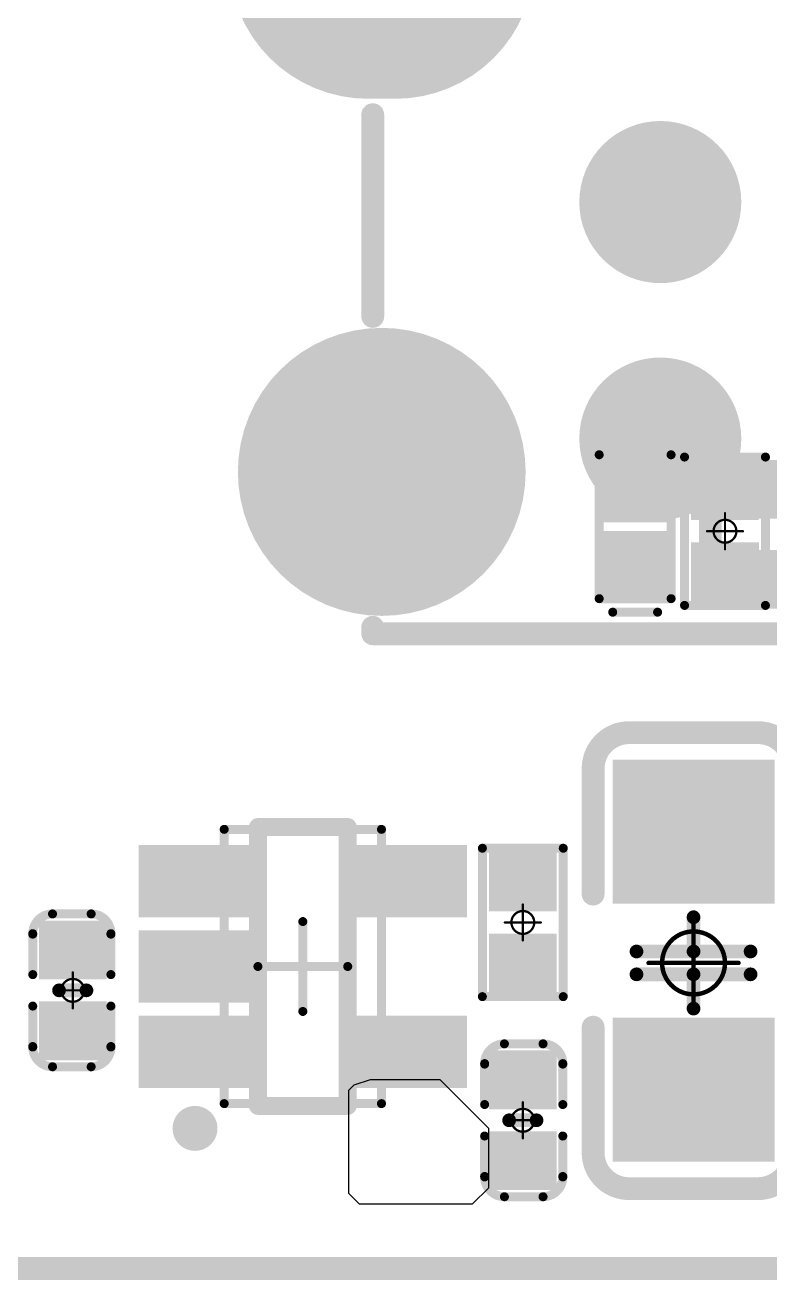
# Model space of a CAD drawing. Header units: millimetres. Extents: x 19.13 to 23.12, y 5.07 to 8.34.
# Drawn here: x 19.848 to 20.174, y 5.154 to 5.703 of the extents above; entities that cross this region are included whole.
import ezdxf

# ---------------------------------------------------------------- set-up
doc = ezdxf.new("R2010")
doc.units = ezdxf.units.MM
doc.header["$MEASUREMENT"] = 0
for name, color, linetype in [('BottomLayer', 5, 'Continuous'), ('BottomOverlay', 54, 'Continuous'), ('BottomPaste', 16, 'Continuous'), ('BottomSolder', 6, 'Continuous'), ('KeepOutLayer', 6, 'Continuous'), ('Mechanical13', 56, 'Continuous'), ('Mechanical15', 56, 'Continuous'), ('MidLayer1', 16, 'Continuous'), ('MidLayer2', 76, 'Continuous'), ('MidLayer3', 90, 'Continuous'), ('MidLayer4', 156, 'Continuous'), ('MultiLayer', 9, 'Continuous'), ('TopLayer', 1, 'Continuous'), ('TopOverlay', 2, 'Continuous'), ('TopSolder', 216, 'Continuous')]:
    doc.layers.add(name, color=color, linetype=linetype)

# ---------------------------------------------------------------- blocks, each defined once
blk = doc.blocks.new('FILTER_SMD_4P_L1_3_W1_0_BL_EXC24CE900U_B_105')
at = {"layer": 'BottomLayer'}
for points in [[(-0.01713, 0.02854), (-0.01713, 0.01083), (-0.00453, 0.02854), (-0.00453, 0.01083)], [(0.00453, 0.02854), (0.00453, 0.01083), (0.01713, 0.02854), (0.01713, 0.01083)], [(-0.01713, -0.01083), (-0.01713, -0.02854), (-0.00453, -0.01083), (-0.00453, -0.02854)], [(0.00453, -0.01083), (0.00453, -0.02854), (0.01713, -0.01083), (0.01713, -0.02854)]]:
    blk.add_solid(points, dxfattribs=at)
at = {"layer": 'BottomOverlay', "const_width": 0.01}
for points in [[(-0.02461, 0.01969), (-0.02461, -0.01969)], [(0.02461, 0.01969), (0.02461, -0.01969)]]:
    blk.add_lwpolyline(points, dxfattribs=at)
at = {"layer": 'BottomOverlay'}
for points, const_width in [([(-0.02711, 0.01969, 1), (-0.02211, 0.01969, 1)], 0.005), ([(0.02211, 0.01969, 1), (0.02711, 0.01969, 1)], 0.005), ([(-0.01063, 0.00394, 1), (-0.01299, 0.00394, 1)], 0.00394), ([(-0.01397, 0.00394, 1), (-0.01201, 0.00394, 1)], 0.00197), ([(-0.01161, 0.00394, 1), (-0.00965, 0.00394, 1)], 0.00197), ([(-0.02711, -0.01969, 1), (-0.02211, -0.01969, 1)], 0.005), ([(0.02211, -0.01969, 1), (0.02711, -0.01969, 1)], 0.005)]:
    blk.add_lwpolyline(points, format="xyb", close=True, dxfattribs=dict(at, const_width=const_width))
at = {"layer": 'BottomPaste'}
for points in [[(-0.01713, 0.02854), (-0.01713, 0.01083), (-0.00453, 0.02854), (-0.00453, 0.01083)], [(0.00453, 0.02854), (0.00453, 0.01083), (0.01713, 0.02854), (0.01713, 0.01083)], [(-0.01713, -0.01083), (-0.01713, -0.02854), (-0.00453, -0.01083), (-0.00453, -0.02854)], [(0.00453, -0.01083), (0.00453, -0.02854), (0.01713, -0.01083), (0.01713, -0.02854)]]:
    blk.add_solid(points, dxfattribs=at)
at = {"layer": 'BottomSolder'}
for points in [[(-0.02113, 0.03254), (-0.02113, 0.00683), (-0.00053, 0.03254), (-0.00053, 0.00683)], [(0.00053, 0.03254), (0.00053, 0.00683), (0.02113, 0.03254), (0.02113, 0.00683)], [(-0.02113, -0.00683), (-0.02113, -0.03254), (-0.00053, -0.00683), (-0.00053, -0.03254)], [(0.00053, -0.00683), (0.00053, -0.03254), (0.02113, -0.00683), (0.02113, -0.03254)]]:
    blk.add_solid(points, dxfattribs=at)
at = {"layer": 'Mechanical15'}
for points, const_width in [([(-0.01259, 0.02835, 1), (-0.02047, 0.02835, 1)], 0.00787), ([(-0.02244, 0.02835, 1), (-0.0185, 0.02835, 1)], 0.00394), ([(-0.01456, 0.02835, 1), (-0.01062, 0.02835, 1)], 0.00394)]:
    blk.add_lwpolyline(points, format="xyb", close=True, dxfattribs=dict(at, const_width=const_width))
blk = doc.blocks.new('SOT_23_5_B_110')
at = {"layer": 'BottomLayer'}
for points in [[(-0.06791, 0.04921), (-0.06791, 0.02559), (-0.02657, 0.04921), (-0.02657, 0.02559)], [(0.02657, 0.04921), (0.02657, 0.02559), (0.06791, 0.04921), (0.06791, 0.02559)], [(-0.06791, 0.01181), (-0.06791, -0.01181), (-0.02657, 0.01181), (-0.02657, -0.01181)], [(-0.06791, -0.02559), (-0.06791, -0.04921), (-0.02657, -0.02559), (-0.02657, -0.04921)], [(0.02657, -0.02559), (0.02657, -0.04921), (0.06791, -0.02559), (0.06791, -0.04921)]]:
    blk.add_solid(points, dxfattribs=at)
at = {"layer": 'BottomOverlay', "const_width": 0.00787}
for points in [[(-0.01969, -0.06102), (-0.01969, 0.06102)], [(-0.01969, 0.06102), (0.01968, 0.06102)], [(0.01968, -0.06102), (0.01968, 0.06102)], [(-0.01969, -0.06102), (0.01968, -0.06102)]]:
    blk.add_lwpolyline(points, dxfattribs=at)
at = {"layer": 'BottomOverlay'}
for points, const_width in [([(-0.02165, 0.06102, 1), (-0.01772, 0.06102, 1)], 0.00394), ([(-0.02165, 0.06102, 1), (-0.01772, 0.06102, 1)], 0.00394), ([(0.01772, 0.06102, 1), (0.02165, 0.06102, 1)], 0.00394), ([(0.01772, 0.06102, 1), (0.02165, 0.06102, 1)], 0.00394), ([(-0.02165, -0.06102, 1), (-0.01772, -0.06102, 1)], 0.00394), ([(-0.02165, -0.06102, 1), (-0.01772, -0.06102, 1)], 0.00394), ([(0.01772, -0.06102, 1), (0.02165, -0.06102, 1)], 0.00394), ([(0.01772, -0.06102, 1), (0.02165, -0.06102, 1)], 0.00394), ([(-0.04232, -0.07087, 1), (-0.05217, -0.07087, 1)], 0.00984), ([(-0.05463, -0.07087, 1), (-0.0497, -0.07087, 1)], 0.00492), ([(-0.04478, -0.07087, 1), (-0.03986, -0.07087, 1)], 0.00492)]:
    blk.add_lwpolyline(points, format="xyb", close=True, dxfattribs=dict(at, const_width=const_width))
at = {"layer": 'BottomPaste'}
for points in [[(-0.06791, 0.04921), (-0.06791, 0.02559), (-0.02657, 0.04921), (-0.02657, 0.02559)], [(0.02657, 0.04921), (0.02657, 0.02559), (0.06791, 0.04921), (0.06791, 0.02559)], [(-0.06791, 0.01181), (-0.06791, -0.01181), (-0.02657, 0.01181), (-0.02657, -0.01181)], [(-0.06791, -0.02559), (-0.06791, -0.04921), (-0.02657, -0.02559), (-0.02657, -0.04921)], [(0.02657, -0.02559), (0.02657, -0.04921), (0.06791, -0.02559), (0.06791, -0.04921)]]:
    blk.add_solid(points, dxfattribs=at)
at = {"layer": 'BottomSolder'}
for points in [[(-0.07191, 0.05321), (-0.07191, 0.02159), (-0.02257, 0.05321), (-0.02257, 0.02159)], [(0.02257, 0.05321), (0.02257, 0.02159), (0.07191, 0.05321), (0.07191, 0.02159)], [(-0.07191, 0.01581), (-0.07191, -0.01581), (-0.02257, 0.01581), (-0.02257, -0.01581)], [(-0.07191, -0.02159), (-0.07191, -0.05321), (-0.02257, -0.02159), (-0.02257, -0.05321)], [(0.02257, -0.02159), (0.02257, -0.05321), (0.07191, -0.02159), (0.07191, -0.05321)]]:
    blk.add_solid(points, dxfattribs=at)
at = {"layer": 'Mechanical13', "const_width": 0.00394}
for points in [[(-0.03445, -0.06004), (-0.03445, 0.06004)], [(-0.03445, 0.06004), (0.03445, 0.06004)], [(0.03445, -0.06004), (0.03445, 0.06004)], [(-0.03445, -0.06004), (0.03445, -0.06004)]]:
    blk.add_lwpolyline(points, dxfattribs=at)
at = {"layer": 'Mechanical13', "const_width": 0.00197}
for points in [[(-0.03543, 0.06004, 1), (-0.03346, 0.06004, 1)], [(-0.03543, 0.06004, 1), (-0.03346, 0.06004, 1)], [(0.03346, 0.06004, 1), (0.03543, 0.06004, 1)], [(0.03346, 0.06004, 1), (0.03543, 0.06004, 1)], [(-0.03543, -0.06004, 1), (-0.03346, -0.06004, 1)], [(-0.03543, -0.06004, 1), (-0.03346, -0.06004, 1)], [(0.03346, -0.06004, 1), (0.03543, -0.06004, 1)], [(0.03346, -0.06004, 1), (0.03543, -0.06004, 1)]]:
    blk.add_lwpolyline(points, format="xyb", close=True, dxfattribs=at)
at = {"layer": 'Mechanical15', "const_width": 0.00394}
for points in [[(0, -0.01969), (0, 0.01968)], [(-0.01969, 0), (0.01968, 0)]]:
    blk.add_lwpolyline(points, dxfattribs=at)
at = {"layer": 'Mechanical15', "const_width": 0.00197}
for points in [[(-0.00098, 0.01968, 1), (0.00098, 0.01968, 1)], [(-0.02067, 0, 1), (-0.0187, 0, 1)], [(0.0187, 0, 1), (0.02067, 0, 1)], [(-0.00098, -0.01969, 1), (0.00098, -0.01969, 1)]]:
    blk.add_lwpolyline(points, format="xyb", close=True, dxfattribs=at)
blk = doc.blocks.new('R0402_B_111')
at = {"layer": 'BottomLayer'}
for points in [[(-0.02657, -0.01083), (-0.00886, -0.01083), (-0.02657, 0.01082), (-0.00886, 0.01082)], [(0.00886, -0.01083), (0.02657, -0.01083), (0.00886, 0.01083), (0.02657, 0.01083)]]:
    blk.add_solid(points, dxfattribs=at)
at = {"layer": 'BottomOverlay', "const_width": 0.00394}
for points in [[(-0.03248, 0.01772), (-0.03248, -0.01772)], [(-0.03248, 0.01772), (0.03248, 0.01772)], [(0.03248, 0.01772), (0.03248, -0.01772)], [(-0.03248, -0.01772), (0.03248, -0.01772)]]:
    blk.add_lwpolyline(points, dxfattribs=at)
at = {"layer": 'BottomOverlay', "const_width": 0.00197}
for points in [[(-0.03346, 0.01772, 1), (-0.0315, 0.01772, 1)], [(-0.03346, 0.01772, 1), (-0.0315, 0.01772, 1)], [(0.0315, 0.01772, 1), (0.03346, 0.01772, 1)], [(0.0315, 0.01772, 1), (0.03346, 0.01772, 1)], [(-0.03346, -0.01772, 1), (-0.0315, -0.01772, 1)], [(-0.03346, -0.01772, 1), (-0.0315, -0.01772, 1)], [(0.0315, -0.01772, 1), (0.03346, -0.01772, 1)], [(0.0315, -0.01772, 1), (0.03346, -0.01772, 1)]]:
    blk.add_lwpolyline(points, format="xyb", close=True, dxfattribs=at)
at = {"layer": 'BottomPaste'}
for points in [[(-0.02657, -0.01083), (-0.00886, -0.01083), (-0.02657, 0.01082), (-0.00886, 0.01082)], [(0.00886, -0.01083), (0.02657, -0.01083), (0.00886, 0.01083), (0.02657, 0.01083)]]:
    blk.add_solid(points, dxfattribs=at)
at = {"layer": 'BottomSolder'}
for points in [[(-0.03057, -0.01483), (-0.00486, -0.01483), (-0.03057, 0.01482), (-0.00486, 0.01482)], [(0.00486, -0.01483), (0.03057, -0.01483), (0.00486, 0.01483), (0.03057, 0.01483)]]:
    blk.add_solid(points, dxfattribs=at)
at = {"layer": 'Mechanical15'}
for points, const_width in [([(0.005, 0, 1), (-0.005, 0, 1)], 0.001), ([(-0.00025, 0.00787, 1), (0.00025, 0.00787, 1)], 0.0005), ([(-0.00812, 0, 1), (-0.00762, 0, 1)], 0.0005), ([(-0.00525, 0, 1), (-0.00475, 0, 1)], 0.0005), ([(0.00475, 0, 1), (0.00525, 0, 1)], 0.0005), ([(0.00762, 0, 1), (0.00812, 0, 1)], 0.0005), ([(-0.00025, -0.00787, 1), (0.00025, -0.00787, 1)], 0.0005)]:
    blk.add_lwpolyline(points, format="xyb", close=True, dxfattribs=dict(at, const_width=const_width))
at = {"layer": 'Mechanical15', "const_width": 0.001}
for points in [[(0, 0.00787), (0, -0.00787)], [(-0.00787, 0), (0.00787, 0)]]:
    blk.add_lwpolyline(points, dxfattribs=at)
blk = doc.blocks.new('USB_HOST_2_112')
at = {"layer": 'BottomLayer'}
for points, const_width in [([(-0.14173, 0.25984, 1), (-0.08268, 0.25984, 1)], 0.05906), ([(0.08366, 0.26575, 1), (0.14075, 0.26575, 1)], 0.05709), ([(0.08366, 0.25394, 1), (0.14075, 0.25394, 1)], 0.05709), ([(-0.11338, 0.1378, 1), (-0.08189, 0.1378, 1)], 0.0315), ([(-0.00984, 0.1378, 1), (0.02165, 0.1378, 1)], 0.0315)]:
    blk.add_lwpolyline(points, format="xyb", close=True, dxfattribs=dict(at, const_width=const_width))
at = {"layer": 'BottomLayer', "const_width": 0.11417}
blk.add_lwpolyline([(0.11221, 0.26575), (0.11221, 0.25394)], dxfattribs=at)
at = {"layer": 'BottomSolder', "const_width": 0.12217}
blk.add_lwpolyline([(0.11221, 0.26575), (0.11221, 0.25394)], dxfattribs=at)
at = {"layer": 'BottomSolder'}
for points, const_width in [([(0.08166, 0.26575, 1), (0.14275, 0.26575, 1)], 0.06109), ([(-0.14373, 0.25984, 1), (-0.08068, 0.25984, 1)], 0.06305), ([(0.08166, 0.25394, 1), (0.14275, 0.25394, 1)], 0.06109), ([(-0.11538, 0.1378, 1), (-0.07989, 0.1378, 1)], 0.0355), ([(-0.01184, 0.1378, 1), (0.02365, 0.1378, 1)], 0.0355)]:
    blk.add_lwpolyline(points, format="xyb", close=True, dxfattribs=dict(at, const_width=const_width))
at = {"layer": 'MidLayer1'}
for points, const_width in [([(-0.14173, 0.25984, 1), (-0.08268, 0.25984, 1)], 0.05906), ([(0.08366, 0.26575, 1), (0.14075, 0.26575, 1)], 0.05709), ([(0.08366, 0.25394, 1), (0.14075, 0.25394, 1)], 0.05709), ([(-0.11338, 0.1378, 1), (-0.08189, 0.1378, 1)], 0.0315), ([(-0.00984, 0.1378, 1), (0.02165, 0.1378, 1)], 0.0315)]:
    blk.add_lwpolyline(points, format="xyb", close=True, dxfattribs=dict(at, const_width=const_width))
at = {"layer": 'MidLayer1', "const_width": 0.11417}
blk.add_lwpolyline([(0.11221, 0.26575), (0.11221, 0.25394)], dxfattribs=at)
at = {"layer": 'MidLayer2'}
for points, const_width in [([(-0.14173, 0.25984, 1), (-0.08268, 0.25984, 1)], 0.05906), ([(0.08366, 0.26575, 1), (0.14075, 0.26575, 1)], 0.05709), ([(0.08366, 0.25394, 1), (0.14075, 0.25394, 1)], 0.05709), ([(-0.11338, 0.1378, 1), (-0.08189, 0.1378, 1)], 0.0315), ([(-0.00984, 0.1378, 1), (0.02165, 0.1378, 1)], 0.0315)]:
    blk.add_lwpolyline(points, format="xyb", close=True, dxfattribs=dict(at, const_width=const_width))
at = {"layer": 'MidLayer2', "const_width": 0.11417}
blk.add_lwpolyline([(0.11221, 0.26575), (0.11221, 0.25394)], dxfattribs=at)
at = {"layer": 'MidLayer3'}
for points, const_width in [([(-0.14173, 0.25984, 1), (-0.08268, 0.25984, 1)], 0.05906), ([(0.08366, 0.26575, 1), (0.14075, 0.26575, 1)], 0.05709), ([(0.08366, 0.25394, 1), (0.14075, 0.25394, 1)], 0.05709), ([(-0.11338, 0.1378, 1), (-0.08189, 0.1378, 1)], 0.0315), ([(-0.00984, 0.1378, 1), (0.02165, 0.1378, 1)], 0.0315)]:
    blk.add_lwpolyline(points, format="xyb", close=True, dxfattribs=dict(at, const_width=const_width))
at = {"layer": 'MidLayer3', "const_width": 0.11417}
blk.add_lwpolyline([(0.11221, 0.26575), (0.11221, 0.25394)], dxfattribs=at)
at = {"layer": 'MidLayer4'}
for points, const_width in [([(-0.14173, 0.25984, 1), (-0.08268, 0.25984, 1)], 0.05906), ([(0.08366, 0.26575, 1), (0.14075, 0.26575, 1)], 0.05709), ([(0.08366, 0.25394, 1), (0.14075, 0.25394, 1)], 0.05709), ([(-0.11338, 0.1378, 1), (-0.08189, 0.1378, 1)], 0.0315), ([(-0.00984, 0.1378, 1), (0.02165, 0.1378, 1)], 0.0315)]:
    blk.add_lwpolyline(points, format="xyb", close=True, dxfattribs=dict(at, const_width=const_width))
at = {"layer": 'MidLayer4', "const_width": 0.11417}
blk.add_lwpolyline([(0.11221, 0.26575), (0.11221, 0.25394)], dxfattribs=at)
at = {"layer": 'MultiLayer'}
for points, const_width in [([(-0.14173, 0.25984, 1), (-0.08268, 0.25984, 1)], 0.05906), ([(0.08366, 0.26575, 1), (0.14075, 0.26575, 1)], 0.05709), ([(0.08366, 0.25394, 1), (0.14075, 0.25394, 1)], 0.05709), ([(-0.11338, 0.1378, 1), (-0.08189, 0.1378, 1)], 0.0315), ([(-0.00984, 0.1378, 1), (0.02165, 0.1378, 1)], 0.0315)]:
    blk.add_lwpolyline(points, format="xyb", close=True, dxfattribs=dict(at, const_width=const_width))
at = {"layer": 'MultiLayer', "const_width": 0.11417}
blk.add_lwpolyline([(0.11221, 0.26575), (0.11221, 0.25394)], dxfattribs=at)
at = {"layer": 'TopLayer'}
for points, const_width in [([(-0.14173, 0.25984, 1), (-0.08268, 0.25984, 1)], 0.05906), ([(0.08366, 0.26575, 1), (0.14075, 0.26575, 1)], 0.05709), ([(0.08366, 0.25394, 1), (0.14075, 0.25394, 1)], 0.05709), ([(-0.11338, 0.1378, 1), (-0.08189, 0.1378, 1)], 0.0315), ([(-0.00984, 0.1378, 1), (0.02165, 0.1378, 1)], 0.0315)]:
    blk.add_lwpolyline(points, format="xyb", close=True, dxfattribs=dict(at, const_width=const_width))
at = {"layer": 'TopLayer', "const_width": 0.11417}
blk.add_lwpolyline([(0.11221, 0.26575), (0.11221, 0.25394)], dxfattribs=at)
at = {"layer": 'TopOverlay', "const_width": 0.01}
for points in [[(-0.18307, -0.26378), (-0.18307, 0.26378)], [(-0.18025, 0.26378), (-0.18307, 0.26378)], [(0.04416, 0.26378), (-0.04416, 0.26378)]]:
    blk.add_lwpolyline(points, dxfattribs=at)
at = {"layer": 'TopOverlay', "const_width": 0.005}
for points in [[(-0.18557, 0.26378, 1), (-0.18057, 0.26378, 1)], [(-0.18557, 0.26378, 1), (-0.18057, 0.26378, 1)], [(-0.18275, 0.26378, 1), (-0.17775, 0.26378, 1)], [(-0.04666, 0.26378, 1), (-0.04166, 0.26378, 1)], [(0.04166, 0.26378, 1), (0.04666, 0.26378, 1)]]:
    blk.add_lwpolyline(points, format="xyb", close=True, dxfattribs=at)
at = {"layer": 'TopSolder', "const_width": 0.12217}
blk.add_lwpolyline([(0.11221, 0.26575), (0.11221, 0.25394)], dxfattribs=at)
at = {"layer": 'TopSolder'}
for points, const_width in [([(0.08166, 0.26575, 1), (0.14275, 0.26575, 1)], 0.06109), ([(-0.14373, 0.25984, 1), (-0.08068, 0.25984, 1)], 0.06305), ([(0.08166, 0.25394, 1), (0.14275, 0.25394, 1)], 0.06109), ([(-0.11538, 0.1378, 1), (-0.07989, 0.1378, 1)], 0.0355), ([(-0.01184, 0.1378, 1), (0.02365, 0.1378, 1)], 0.0355)]:
    blk.add_lwpolyline(points, format="xyb", close=True, dxfattribs=dict(at, const_width=const_width))
blk = doc.blocks.new('C0402_B_224')
at = {"layer": 'BottomLayer'}
for points in [[(-0.02657, -0.01083), (-0.00886, -0.01083), (-0.02657, 0.01082), (-0.00886, 0.01082)], [(0.00886, -0.01083), (0.02657, -0.01083), (0.00886, 0.01083), (0.02657, 0.01083)]]:
    blk.add_solid(points, dxfattribs=at)
at = {"layer": 'BottomOverlay', "const_width": 0.00394}
for points in [[(-0.03346, 0.00807, -0.414214), (-0.0248, 0.01673)], [(0.0248, 0.01673, -0.414214), (0.03346, 0.00807)], [(-0.0248, -0.01752, -0.414214), (-0.03346, -0.00886)], [(0.03346, -0.00886, -0.414214), (0.0248, -0.01752)]]:
    blk.add_lwpolyline(points, format="xyb", dxfattribs=at)
at = {"layer": 'BottomOverlay'}
for points, const_width in [([(-0.02578, 0.01673, 1), (-0.02382, 0.01673, 1)], 0.00197), ([(-0.02559, 0.01673, 1), (-0.02362, 0.01673, 1)], 0.00197), ([(-0.00787, 0.01673, 1), (-0.0059, 0.01673, 1)], 0.00197), ([(0.00591, 0.01673, 1), (0.00787, 0.01673, 1)], 0.00197), ([(0.02362, 0.01673, 1), (0.02559, 0.01673, 1)], 0.00197), ([(0.02382, 0.01673, 1), (0.02579, 0.01673, 1)], 0.00197), ([(-0.03445, 0.00807, 1), (-0.03248, 0.00807, 1)], 0.00197), ([(-0.03445, 0.00807, 1), (-0.03248, 0.00807, 1)], 0.00197), ([(-0.0015, 0.006, 1), (0.0015, 0.006, 1)], 0.003), ([(0.03248, 0.00807, 1), (0.03445, 0.00807, 1)], 0.00197), ([(0.03248, 0.00807, 1), (0.03445, 0.00807, 1)], 0.00197), ([(-0.0015, -0.006, 1), (0.0015, -0.006, 1)], 0.003), ([(-0.03445, -0.00886, 1), (-0.03248, -0.00886, 1)], 0.00197), ([(-0.03445, -0.00886, 1), (-0.03248, -0.00886, 1)], 0.00197), ([(0.03248, -0.00886, 1), (0.03445, -0.00886, 1)], 0.00197), ([(0.03248, -0.00886, 1), (0.03445, -0.00886, 1)], 0.00197), ([(-0.02578, -0.01752, 1), (-0.02382, -0.01752, 1)], 0.00197), ([(-0.02559, -0.01752, 1), (-0.02362, -0.01752, 1)], 0.00197), ([(-0.00787, -0.01752, 1), (-0.0059, -0.01752, 1)], 0.00197), ([(0.00591, -0.01752, 1), (0.00787, -0.01752, 1)], 0.00197), ([(0.02362, -0.01752, 1), (0.02559, -0.01752, 1)], 0.00197), ([(0.02382, -0.01752, 1), (0.02579, -0.01752, 1)], 0.00197)]:
    blk.add_lwpolyline(points, format="xyb", close=True, dxfattribs=dict(at, const_width=const_width))
for points, const_width in [([(-0.00689, 0.01673), (-0.0246, 0.01673)], 0.00394), ([(0.02461, 0.01673), (0.00689, 0.01673)], 0.00394), ([(-0.03346, -0.00886), (-0.03346, 0.00807)], 0.00394), ([(0, -0.006), (0, 0.006)], 0.006), ([(0.03346, -0.00886), (0.03346, 0.00807)], 0.00394), ([(-0.00689, -0.01752), (-0.0246, -0.01752)], 0.00394), ([(0.02461, -0.01752), (0.00689, -0.01752)], 0.00394)]:
    blk.add_lwpolyline(points, dxfattribs=dict(at, const_width=const_width))
at = {"layer": 'BottomPaste'}
for points in [[(-0.02657, -0.01083), (-0.00886, -0.01083), (-0.02657, 0.01082), (-0.00886, 0.01082)], [(0.00886, -0.01083), (0.02657, -0.01083), (0.00886, 0.01083), (0.02657, 0.01083)]]:
    blk.add_solid(points, dxfattribs=at)
at = {"layer": 'BottomSolder'}
for points in [[(-0.03057, -0.01483), (-0.00486, -0.01483), (-0.03057, 0.01482), (-0.00486, 0.01482)], [(0.00486, -0.01483), (0.03057, -0.01483), (0.00486, 0.01483), (0.03057, 0.01483)]]:
    blk.add_solid(points, dxfattribs=at)
at = {"layer": 'Mechanical15'}
for points, const_width in [([(0.005, 0, 1), (-0.005, 0, 1)], 0.001), ([(-0.00025, 0.00787, 1), (0.00025, 0.00787, 1)], 0.0005), ([(-0.00812, 0, 1), (-0.00762, 0, 1)], 0.0005), ([(-0.00525, 0, 1), (-0.00475, 0, 1)], 0.0005), ([(0.00475, 0, 1), (0.00525, 0, 1)], 0.0005), ([(0.00763, 0, 1), (0.00813, 0, 1)], 0.0005), ([(-0.00025, -0.00788, 1), (0.00025, -0.00788, 1)], 0.0005)]:
    blk.add_lwpolyline(points, format="xyb", close=True, dxfattribs=dict(at, const_width=const_width))
at = {"layer": 'Mechanical15', "const_width": 0.001}
for points in [[(0, -0.00788), (0, 0.00787)], [(0.00788, 0), (-0.00787, 0)]]:
    blk.add_lwpolyline(points, dxfattribs=at)
blk = doc.blocks.new('C0402_B_225')
at = {"layer": 'BottomLayer'}
for points in [[(-0.02657, -0.01083), (-0.00886, -0.01083), (-0.02657, 0.01082), (-0.00886, 0.01082)], [(0.00886, -0.01083), (0.02657, -0.01083), (0.00886, 0.01083), (0.02657, 0.01083)]]:
    blk.add_solid(points, dxfattribs=at)
at = {"layer": 'BottomOverlay', "const_width": 0.00394}
for points in [[(-0.03346, 0.00807, -0.414214), (-0.0248, 0.01673)], [(0.0248, 0.01673, -0.414214), (0.03346, 0.00807)], [(-0.0248, -0.01752, -0.414214), (-0.03346, -0.00886)], [(0.03346, -0.00886, -0.414214), (0.0248, -0.01752)]]:
    blk.add_lwpolyline(points, format="xyb", dxfattribs=at)
at = {"layer": 'BottomOverlay'}
for points, const_width in [([(-0.02578, 0.01673, 1), (-0.02382, 0.01673, 1)], 0.00197), ([(-0.02559, 0.01673, 1), (-0.02362, 0.01673, 1)], 0.00197), ([(-0.00787, 0.01673, 1), (-0.0059, 0.01673, 1)], 0.00197), ([(0.00591, 0.01673, 1), (0.00787, 0.01673, 1)], 0.00197), ([(0.02362, 0.01673, 1), (0.02559, 0.01673, 1)], 0.00197), ([(0.02382, 0.01673, 1), (0.02579, 0.01673, 1)], 0.00197), ([(-0.03445, 0.00807, 1), (-0.03248, 0.00807, 1)], 0.00197), ([(-0.03445, 0.00807, 1), (-0.03248, 0.00807, 1)], 0.00197), ([(-0.0015, 0.006, 1), (0.0015, 0.006, 1)], 0.003), ([(0.03248, 0.00807, 1), (0.03445, 0.00807, 1)], 0.00197), ([(0.03248, 0.00807, 1), (0.03445, 0.00807, 1)], 0.00197), ([(-0.0015, -0.006, 1), (0.0015, -0.006, 1)], 0.003), ([(-0.03445, -0.00886, 1), (-0.03248, -0.00886, 1)], 0.00197), ([(-0.03445, -0.00886, 1), (-0.03248, -0.00886, 1)], 0.00197), ([(0.03248, -0.00886, 1), (0.03445, -0.00886, 1)], 0.00197), ([(0.03248, -0.00886, 1), (0.03445, -0.00886, 1)], 0.00197), ([(-0.02578, -0.01752, 1), (-0.02382, -0.01752, 1)], 0.00197), ([(-0.02559, -0.01752, 1), (-0.02362, -0.01752, 1)], 0.00197), ([(-0.00787, -0.01752, 1), (-0.0059, -0.01752, 1)], 0.00197), ([(0.00591, -0.01752, 1), (0.00787, -0.01752, 1)], 0.00197), ([(0.02362, -0.01752, 1), (0.02559, -0.01752, 1)], 0.00197), ([(0.02382, -0.01752, 1), (0.02579, -0.01752, 1)], 0.00197)]:
    blk.add_lwpolyline(points, format="xyb", close=True, dxfattribs=dict(at, const_width=const_width))
for points, const_width in [([(-0.0246, 0.01673), (-0.00689, 0.01673)], 0.00394), ([(0.00689, 0.01673), (0.02461, 0.01673)], 0.00394), ([(-0.03346, 0.00807), (-0.03346, -0.00886)], 0.00394), ([(0, 0.006), (0, -0.006)], 0.006), ([(0.03346, 0.00807), (0.03346, -0.00886)], 0.00394), ([(-0.0246, -0.01752), (-0.00689, -0.01752)], 0.00394), ([(0.00689, -0.01752), (0.02461, -0.01752)], 0.00394)]:
    blk.add_lwpolyline(points, dxfattribs=dict(at, const_width=const_width))
at = {"layer": 'BottomPaste'}
for points in [[(-0.02657, -0.01083), (-0.00886, -0.01083), (-0.02657, 0.01082), (-0.00886, 0.01082)], [(0.00886, -0.01083), (0.02657, -0.01083), (0.00886, 0.01083), (0.02657, 0.01083)]]:
    blk.add_solid(points, dxfattribs=at)
at = {"layer": 'BottomSolder'}
for points in [[(-0.03057, -0.01483), (-0.00486, -0.01483), (-0.03057, 0.01482), (-0.00486, 0.01482)], [(0.00486, -0.01483), (0.03057, -0.01483), (0.00486, 0.01483), (0.03057, 0.01483)]]:
    blk.add_solid(points, dxfattribs=at)
at = {"layer": 'Mechanical15'}
for points, const_width in [([(0.005, 0, 1), (-0.005, 0, 1)], 0.001), ([(-0.00025, 0.00787, 1), (0.00025, 0.00787, 1)], 0.0005), ([(-0.00812, 0, 1), (-0.00762, 0, 1)], 0.0005), ([(-0.00525, 0, 1), (-0.00475, 0, 1)], 0.0005), ([(0.00475, 0, 1), (0.00525, 0, 1)], 0.0005), ([(0.00763, 0, 1), (0.00813, 0, 1)], 0.0005), ([(-0.00025, -0.00788, 1), (0.00025, -0.00788, 1)], 0.0005)]:
    blk.add_lwpolyline(points, format="xyb", close=True, dxfattribs=dict(at, const_width=const_width))
at = {"layer": 'Mechanical15', "const_width": 0.001}
for points in [[(0, 0.00787), (0, -0.00788)], [(-0.00787, 0), (0.00788, 0)]]:
    blk.add_lwpolyline(points, dxfattribs=at)
blk = doc.blocks.new('ESD0402_B_289')
at = {"layer": 'BottomLayer'}
for points in [[(-0.00591, -0.01181), (-0.00591, 0.01181), (-0.02756, -0.01181), (-0.02756, 0.01181)], [(0.02756, -0.01181), (0.02756, 0.01181), (0.00591, -0.01181), (0.00591, 0.01181)]]:
    blk.add_solid(points, dxfattribs=at)
at = {"layer": 'BottomOverlay', "const_width": 0.00394}
for points in [[(-0.0315, 0.01575), (-0.0315, -0.01575)], [(-0.0315, 0.01575), (0.0315, 0.01575)], [(0.0315, 0.01575), (0.0315, -0.01575)], [(0.0374, 0.00984), (0.0374, -0.00984)], [(-0.0315, -0.01575), (0.0315, -0.01575)]]:
    blk.add_lwpolyline(points, dxfattribs=at)
at = {"layer": 'BottomOverlay', "const_width": 0.00197}
for points in [[(-0.03248, 0.01575, 1), (-0.03051, 0.01575, 1)], [(-0.03248, 0.01575, 1), (-0.03051, 0.01575, 1)], [(0.03051, 0.01575, 1), (0.03248, 0.01575, 1)], [(0.03051, 0.01575, 1), (0.03248, 0.01575, 1)], [(0.03642, 0.00984, 1), (0.03839, 0.00984, 1)], [(0.03642, -0.00984, 1), (0.03839, -0.00984, 1)], [(-0.03248, -0.01575, 1), (-0.03051, -0.01575, 1)], [(-0.03248, -0.01575, 1), (-0.03051, -0.01575, 1)], [(0.03051, -0.01575, 1), (0.03248, -0.01575, 1)], [(0.03051, -0.01575, 1), (0.03248, -0.01575, 1)]]:
    blk.add_lwpolyline(points, format="xyb", close=True, dxfattribs=at)
at = {"layer": 'BottomPaste'}
for points in [[(-0.00591, -0.01181), (-0.00591, 0.01181), (-0.02756, -0.01181), (-0.02756, 0.01181)], [(0.02756, -0.01181), (0.02756, 0.01181), (0.00591, -0.01181), (0.00591, 0.01181)]]:
    blk.add_solid(points, dxfattribs=at)
at = {"layer": 'BottomSolder'}
for points in [[(-0.00191, -0.01581), (-0.00191, 0.01581), (-0.03156, -0.01581), (-0.03156, 0.01581)], [(0.03156, -0.01581), (0.03156, 0.01581), (0.00191, -0.01581), (0.00191, 0.01581)]]:
    blk.add_solid(points, dxfattribs=at)
blk = doc.blocks.new('R0402_B_420')
at = {"layer": 'BottomLayer'}
for points in [[(-0.02657, -0.01083), (-0.00886, -0.01083), (-0.02657, 0.01082), (-0.00886, 0.01082)], [(0.00886, -0.01083), (0.02657, -0.01083), (0.00886, 0.01083), (0.02657, 0.01083)]]:
    blk.add_solid(points, dxfattribs=at)
at = {"layer": 'BottomOverlay', "const_width": 0.00394}
for points in [[(-0.03248, 0.01772), (-0.03248, -0.01772)], [(-0.03248, 0.01772), (0.03248, 0.01772)], [(0.03248, 0.01772), (0.03248, -0.01772)], [(-0.03248, -0.01772), (0.03248, -0.01772)]]:
    blk.add_lwpolyline(points, dxfattribs=at)
at = {"layer": 'BottomOverlay', "const_width": 0.00197}
for points in [[(-0.03346, 0.01772, 1), (-0.0315, 0.01772, 1)], [(-0.03346, 0.01772, 1), (-0.0315, 0.01772, 1)], [(0.0315, 0.01772, 1), (0.03346, 0.01772, 1)], [(0.0315, 0.01772, 1), (0.03346, 0.01772, 1)], [(-0.03346, -0.01772, 1), (-0.0315, -0.01772, 1)], [(-0.03346, -0.01772, 1), (-0.0315, -0.01772, 1)], [(0.0315, -0.01772, 1), (0.03346, -0.01772, 1)], [(0.0315, -0.01772, 1), (0.03346, -0.01772, 1)]]:
    blk.add_lwpolyline(points, format="xyb", close=True, dxfattribs=at)
at = {"layer": 'BottomPaste'}
for points in [[(-0.02657, -0.01083), (-0.00886, -0.01083), (-0.02657, 0.01082), (-0.00886, 0.01082)], [(0.00886, -0.01083), (0.02657, -0.01083), (0.00886, 0.01083), (0.02657, 0.01083)]]:
    blk.add_solid(points, dxfattribs=at)
at = {"layer": 'BottomSolder'}
for points in [[(-0.03057, -0.01483), (-0.00486, -0.01483), (-0.03057, 0.01482), (-0.00486, 0.01482)], [(0.00486, -0.01483), (0.03057, -0.01483), (0.00486, 0.01483), (0.03057, 0.01483)]]:
    blk.add_solid(points, dxfattribs=at)
at = {"layer": 'Mechanical15'}
for points, const_width in [([(0.005, 0, 1), (-0.005, 0, 1)], 0.001), ([(-0.00025, 0.00787, 1), (0.00025, 0.00787, 1)], 0.0005), ([(-0.00812, 0, 1), (-0.00762, 0, 1)], 0.0005), ([(-0.00525, 0, 1), (-0.00475, 0, 1)], 0.0005), ([(0.00475, 0, 1), (0.00525, 0, 1)], 0.0005), ([(0.00762, 0, 1), (0.00812, 0, 1)], 0.0005), ([(-0.00025, -0.00787, 1), (0.00025, -0.00787, 1)], 0.0005)]:
    blk.add_lwpolyline(points, format="xyb", close=True, dxfattribs=dict(at, const_width=const_width))
at = {"layer": 'Mechanical15', "const_width": 0.001}
for points in [[(0, 0.00787), (0, -0.00787)], [(-0.00787, 0), (0.00787, 0)]]:
    blk.add_lwpolyline(points, dxfattribs=at)
blk = doc.blocks.new('C1206_B_436')
at = {"layer": 'BottomLayer'}
for points in [[(-0.08301, -0.0315), (-0.02801, -0.0315), (-0.08301, 0.0315), (-0.02801, 0.0315)], [(0.02998, -0.0315), (0.08498, -0.0315), (0.02998, 0.0315), (0.08498, 0.0315)]]:
    blk.add_solid(points, dxfattribs=at)
at = {"layer": 'BottomOverlay', "const_width": 0.01}
for points in [[(-0.09882, 0.02825, -0.414214), (-0.08307, 0.044)], [(0.08504, 0.044, -0.414214), (0.10079, 0.02825)], [(-0.08307, -0.044, -0.414214), (-0.09882, -0.02825)], [(0.10079, -0.02825, -0.414214), (0.08504, -0.044)]]:
    blk.add_lwpolyline(points, format="xyb", dxfattribs=at)
at = {"layer": 'BottomOverlay'}
for points, const_width in [([(-0.02815, 0.044), (-0.08346, 0.044)], 0.01), ([(0.08543, 0.044), (0.03012, 0.044)], 0.01), ([(-0.09882, -0.02825), (-0.09882, 0.02717)], 0.01), ([(-0.005, -0.025), (-0.005, 0.025)], 0.006), ([(0.005, -0.025), (0.005, 0.025)], 0.006), ([(0.10079, -0.02825), (0.10079, 0.02717)], 0.01), ([(-0.005, 0), (-0.02, 0)], 0.006), ([(0.02, 0), (0.005, 0)], 0.006), ([(-0.02815, -0.044), (-0.08346, -0.044)], 0.01), ([(0.08543, -0.044), (0.03012, -0.044)], 0.01)]:
    blk.add_lwpolyline(points, dxfattribs=dict(at, const_width=const_width))
for points, const_width in [([(-0.08596, 0.044, 1), (-0.08096, 0.044, 1)], 0.005), ([(-0.08557, 0.044, 1), (-0.08057, 0.044, 1)], 0.005), ([(-0.03065, 0.044, 1), (-0.02565, 0.044, 1)], 0.005), ([(0.02762, 0.044, 1), (0.03262, 0.044, 1)], 0.005), ([(0.08254, 0.044, 1), (0.08754, 0.044, 1)], 0.005), ([(0.08293, 0.044, 1), (0.08793, 0.044, 1)], 0.005), ([(-0.10132, 0.02825, 1), (-0.09632, 0.02825, 1)], 0.005), ([(0.09829, 0.02825, 1), (0.10329, 0.02825, 1)], 0.005), ([(-0.10132, 0.02717, 1), (-0.09632, 0.02717, 1)], 0.005), ([(-0.0065, 0.025, 1), (-0.0035, 0.025, 1)], 0.003), ([(0.0035, 0.025, 1), (0.0065, 0.025, 1)], 0.003), ([(0.09829, 0.02717, 1), (0.10329, 0.02717, 1)], 0.005), ([(-0.0215, 0, 1), (-0.0185, 0, 1)], 0.003), ([(-0.0065, 0, 1), (-0.0035, 0, 1)], 0.003), ([(0.0035, 0, 1), (0.0065, 0, 1)], 0.003), ([(0.0185, 0, 1), (0.0215, 0, 1)], 0.003), ([(-0.10132, -0.02825, 1), (-0.09632, -0.02825, 1)], 0.005), ([(-0.10132, -0.02825, 1), (-0.09632, -0.02825, 1)], 0.005), ([(-0.0065, -0.025, 1), (-0.0035, -0.025, 1)], 0.003), ([(0.0035, -0.025, 1), (0.0065, -0.025, 1)], 0.003), ([(0.09829, -0.02825, 1), (0.10329, -0.02825, 1)], 0.005), ([(0.09829, -0.02825, 1), (0.10329, -0.02825, 1)], 0.005), ([(-0.08596, -0.044, 1), (-0.08096, -0.044, 1)], 0.005), ([(-0.08557, -0.044, 1), (-0.08057, -0.044, 1)], 0.005), ([(-0.03065, -0.044, 1), (-0.02565, -0.044, 1)], 0.005), ([(0.02762, -0.044, 1), (0.03262, -0.044, 1)], 0.005), ([(0.08254, -0.044, 1), (0.08754, -0.044, 1)], 0.005), ([(0.08293, -0.044, 1), (0.08793, -0.044, 1)], 0.005)]:
    blk.add_lwpolyline(points, format="xyb", close=True, dxfattribs=dict(at, const_width=const_width))
at = {"layer": 'BottomPaste'}
for points in [[(-0.08301, -0.0315), (-0.02801, -0.0315), (-0.08301, 0.0315), (-0.02801, 0.0315)], [(0.02998, -0.0315), (0.08498, -0.0315), (0.02998, 0.0315), (0.08498, 0.0315)]]:
    blk.add_solid(points, dxfattribs=at)
at = {"layer": 'BottomSolder'}
for points in [[(-0.08701, -0.0355), (-0.02401, -0.0355), (-0.08701, 0.0355), (-0.02401, 0.0355)], [(0.02598, -0.0355), (0.08898, -0.0355), (0.02598, 0.0355), (0.08898, 0.0355)]]:
    blk.add_solid(points, dxfattribs=at)
at = {"layer": 'Mechanical15', "const_width": 0.00197}
for points in [[(0, -0.01969), (0, 0.01969)], [(0.01969, 0), (-0.01969, 0)]]:
    blk.add_lwpolyline(points, dxfattribs=at)
at = {"layer": 'Mechanical15'}
for points, const_width in [([(-0.00049, 0.01969, 1), (0.00049, 0.01969, 1)], 0.000984), ([(0.01378, 0, 1), (-0.01378, 0, 1)], 0.00197), ([(-0.02018, 0, 1), (-0.01919, 0, 1)], 0.000984), ([(-0.01427, 0, 1), (-0.01329, 0, 1)], 0.000984), ([(0.01329, 0, 1), (0.01427, 0, 1)], 0.000984), ([(0.01919, 0, 1), (0.02018, 0, 1)], 0.000984), ([(-0.00049, -0.01969, 1), (0.00049, -0.01969, 1)], 0.000984)]:
    blk.add_lwpolyline(points, format="xyb", close=True, dxfattribs=dict(at, const_width=const_width))

msp = doc.modelspace()

# ---------------------------------------------------------------- linework, layer by layer
at = {"layer": 'KeepOutLayer', "const_width": 0.01}
msp.add_lwpolyline([(19.16104, 5.15862), (23.05127, 5.15862)], dxfattribs=at)
at = {"layer": 'TopLayer'}
for p, q in [((19.99916, 5.24122), (19.99207, 5.23886)), ((20.02987, 5.24122), (19.99916, 5.24122)), ((20.05113, 5.21996), (20.02987, 5.24122)), ((19.99207, 5.23886), (19.98971, 5.2365)), ((19.98971, 5.2365), (19.98971, 5.19161)), ((20.05113, 5.19398), (20.05113, 5.21996)), ((19.98971, 5.19161), (19.99444, 5.18689)), ((20.04404, 5.18689), (20.05113, 5.19398)), ((19.99444, 5.18689), (20.04404, 5.18689))]:
    msp.add_line(p, q, dxfattribs=at)

# ---------------------------------------------------------------- block references
for name, p, rotation in [('USB_HOST_2_112', (20.26412, 5.61957), 90), ('ESD0402_B_289', (20.1153, 5.48335), 270), ('R0402_B_420', (20.15467, 5.48138), 270), ('FILTER_SMD_4P_L1_3_W1_0_BL_EXC24CE900U_B_105', (20.17286, 5.48002), 180), ('C1206_B_436', (20.14089, 5.2924), 90), ('SOT_23_5_B_110', (19.9697, 5.29083), 360), ('R0402_B_111', (20.06609, 5.31012), 270), ('C0402_B_225', (19.86888, 5.28039), 270), ('C0402_B_224', (20.06609, 5.2235), 90)]:
    msp.add_blockref(name, p, dxfattribs=dict(rotation=rotation))

doc.saveas('drawing.dxf')
